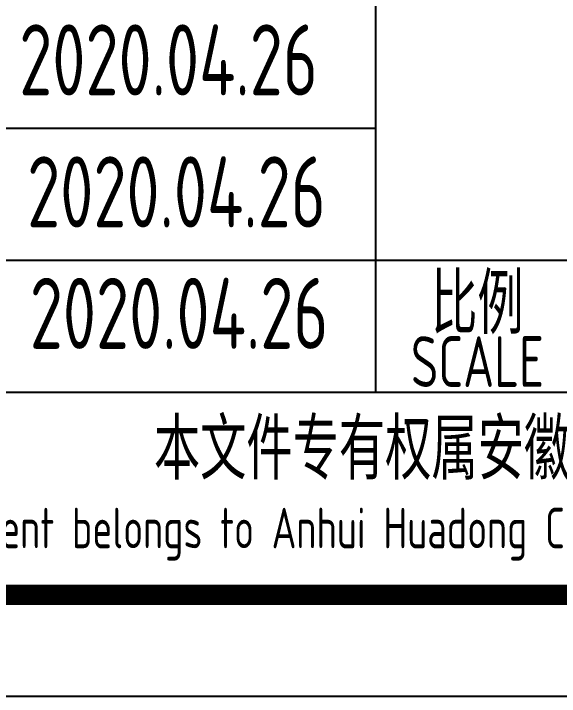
# Model space of a CAD drawing. Extents: x 5394041 to 5729212, y -433068 to -301615.
# Drawn here: x 5411940 to 5414629, y -342545 to -339181 of the extents above; entities that cross this region are included whole.
import ezdxf
from ezdxf.enums import TextEntityAlignment as Align

# ---------------------------------------------------------------- set-up
doc = ezdxf.new("R2010")
doc.units = 0
doc.header["$LTSCALE"] = 1000
doc.header["$MEASUREMENT"] = 0
doc.layers.get('0').update_dxf_attribs({"linetype": 'CONTINUOUS'})
doc.layers.add('图框', color=107, linetype='CONTINUOUS')
doc.styles.add('AHD', font='sceie.shx', dxfattribs={"width": 0.7, "bigfont": 'sceic.shx'})
doc.styles.add('sceie', font='sceie.shx', dxfattribs={"width": 0.7, "bigfont": 'sceic.shx'})

# ---------------------------------------------------------------- blocks, each defined once
blk = doc.blocks.new('签名')
at = {"style": 'sceie', "width": 0.8}
for p in [(5486670.1, -514111), (5486631, -514761.6), (5486657.1, -515425.2), (5486696.1, -516075.8), (5486709.1, -516674.4)]:
    blk.add_attdef('2020.4.26', text='', height=350, dxfattribs=at).set_placement(p, align=Align.MIDDLE)

msp = doc.modelspace()

# ---------------------------------------------------------------- linework, layer by layer
for p, q in [((5413725.4, -341045.4), (5413725.4, -337795.4)), ((5408225.4, -339745.4), (5413725.4, -339745.4)), ((5408225.4, -340395.4), (5426225.4, -340395.4)), ((5408225.4, -341045.4), (5426225.4, -341045.4)), ((5408225.4, -342045.4), (5426225.4, -342045.4)), ((5408225.4, -342045.4), (5426225.4, -342045.4))]:
    msp.add_line(p, q)
at = {"layer": '图框', "color": 4}
msp.add_lwpolyline([(5405725.4, -342545.4), (5405725.4, -312845.4), (5426725.4, -312845.4), (5426725.4, -342545.4)], close=True, dxfattribs=at)
at = {"layer": '图框', "color": 4, "const_width": 100}
msp.add_lwpolyline([(5408225.4, -342045.4), (5426225.4, -342045.4), (5426225.4, -313345.4), (5408225.4, -313345.4)], close=True, dxfattribs=at)

# ---------------------------------------------------------------- block references
at = {"color": 0}
ref = msp.add_blockref('签名', (-73954.2, 176017.1), dxfattribs=at)
ref.add_attrib('2020.4.26', '2020.04.26', dxfattribs={"height": 350, "style": 'sceie', "width": 0.8}).set_placement((5412754.9, -340657.3), align=Align.MIDDLE)
ref.add_attrib('2020.4.26', '2020.04.26', dxfattribs={"height": 350, "style": 'sceie', "width": 0.8}).set_placement((5412741.9, -340058.7), align=Align.MIDDLE)
ref.add_attrib('2020.4.26', '2020.04.26', dxfattribs={"height": 350, "style": 'sceie', "width": 0.8}).set_placement((5412702.9, -339408.1), align=Align.MIDDLE)

# ---------------------------------------------------------------- texts
at = {"style": 'AHD', "width": 0.8}
for s, height, p in [('比例', 300, (5414225.4, -340595.4)), ('比例', 300, (5414225.4, -340595.4)), ('SCALE', 250, (5414225.4, -340895.4)), ('SCALE', 250, (5414225.4, -340895.4)), ('本文件专有权属安徽华东化工医药工程有限责任公司所有,未经许可不得复制或转让给第三方', 300, (5417225.4, -341345.4)), ('本文件专有权属安徽华东化工医药工程有限责任公司所有,未经许可不得复制或转让给第三方', 300, (5417225.4, -341345.4)), ('The proprietary right of this document belongs to Anhui Huadong Chemical And Medical Engineering  Co.,Ltd.  and any replication or transfer to the 3rd. side is forbidden without its permission. ', 200, (5417225.4, -341745.4))]:
    msp.add_text(s, height=height, dxfattribs=at).set_placement(p, align=Align.MIDDLE)

doc.saveas('drawing.dxf')
